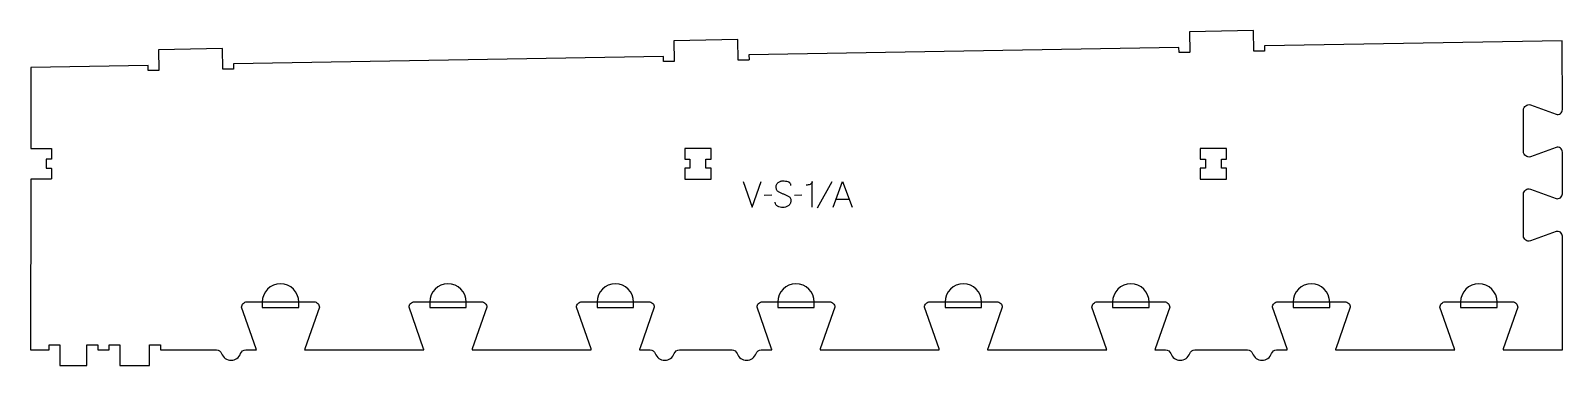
# Model space of a CAD drawing. Extents: x 0 to 1783, y 0 to 390.
import ezdxf

# ---------------------------------------------------------------- set-up
doc = ezdxf.new("R2010")
doc.units = 0
for name, color, linetype in [('1_ANYTOOL_1MMDEEP_LABELS_S', 2, 'CONTINUOUS'), ('3_ANYTOOL_CUTTHROUGH_INSID', 4, 'CONTINUOUS'), ('4_ANYTOOL_CUTTHROUGH_OUTSI', 5, 'CONTINUOUS'), ('5_ANYTOOL_HALF_MILL_9MM_IN', 3, 'CONTINUOUS')]:
    doc.layers.add(name, color=color, linetype=linetype)

msp = doc.modelspace()

# ---------------------------------------------------------------- linework, layer by layer
at = {"layer": '1_ANYTOOL_1MMDEEP_LABELS_S'}
for p, q in [((862.694868, 197.990412), (853.909154, 197.904698)), ((897.752011, 197.990412), (888.966296, 197.904698)), ((932.594868, 213.63327), (915.409154, 182.861841)), ((937.780582, 193.661841), (952.694868, 193.661841))]:
    msp.add_line(p, q, dxfattribs=at)
for points in [[(829.566296, 214.104698), (839.937725, 184.104698), (850.480582, 214.104698)], [(934.309154, 184.104698), (945.194868, 214.104698), (956.252011, 184.104698)]]:
    msp.add_lwpolyline(points, dxfattribs=at)
for points in [[(884.937725, 209.518984, 0.071867), (884.744611, 210.855591, 0.100684), (884.118082, 212.036841, 0.047558), (883.643529, 212.513291, 0.038563), (883.093529, 212.90202, 0.037928), (882.396341, 213.249488, 0.026634), (881.659154, 213.504698, 0.028461), (878.63582, 214.190681, 0.041577), (875.552011, 214.447555, 0.036938), (874.049651, 214.336416, 0.041531), (872.584154, 213.992198, 0.041583), (871.206777, 213.41499, 0.038125), (869.937725, 212.626127, 0.057611), (868.867572, 211.634223, 0.065808), (868.073439, 210.413627, 0.06469), (867.595943, 208.954072, 0.046778), (867.452011, 207.418984, 0.052235), (867.614367, 205.869142, 0.075448), (868.159154, 204.418984, 0.076671), (869.075245, 203.245931, 0.061023), (870.280582, 202.361841, 0.021951), (873.309436, 200.834495, 0.018213), (876.452011, 199.554698, -0.02405), (879.553495, 198.249236, -0.02981), (882.494868, 196.618984, -0.068439), (883.63617, 195.653053, -0.079282), (884.444868, 194.401127, -0.076308), (884.869867, 192.822445, -0.047772), (884.894868, 191.176127, -0.046243), (884.601633, 189.495167, -0.06359), (883.952011, 187.924341, -0.064671), (882.979187, 186.640152, -0.057073), (881.723439, 185.626127, -0.067522), (878.755131, 184.263216, -0.070793), (875.530582, 183.761841, -0.064027), (872.391567, 184.124356, -0.070447), (869.466296, 185.304698, -0.054374), (868.307879, 186.154331, -0.074742), (867.409154, 187.265412, -0.075199), (866.886146, 188.571791, -0.057737), (866.723439, 189.976127)], [(909.880582, 184.104698), (909.880582, 214.147555, -0.057478), (909.616559, 213.054588, -0.075801), (909.077011, 212.074341, -0.075474), (908.261558, 211.290467, -0.055107), (907.266296, 210.740412, -0.039607), (905.124056, 210.040901, -0.05918), (902.894868, 209.776127)]]:
    msp.add_lwpolyline(points, format="xyb", dxfattribs=at)
at = {"layer": '3_ANYTOOL_CUTTHROUGH_INSID'}
for points in [[(785.999995, 229.456456), (785.999995, 239.956456), (791.999995, 239.956456), (791.999995, 252.456456), (761.499995, 252.456456), (761.499995, 239.956456), (767.499995, 239.956456), (767.499995, 229.456456), (761.499995, 229.456456), (761.499995, 216.956456), (791.999995, 216.956456), (791.999995, 229.456456)], [(1385.999995, 229.456456), (1385.999995, 239.956456), (1391.999995, 239.956456), (1391.999995, 252.456456), (1361.499995, 252.456456), (1361.499995, 239.956456), (1367.499995, 239.956456), (1367.499995, 229.456456), (1361.499995, 229.456456), (1361.499995, 216.956456), (1391.999995, 216.956456), (1391.999995, 229.456456)]]:
    msp.add_lwpolyline(points, close=True, dxfattribs=at)
at = {"layer": '4_ANYTOOL_CUTTHROUGH_OUTSI'}
msp.add_lwpolyline([(0.33055, 346.840587), (0.165088, 252.456456), (23.865073, 252.456456, -0.414214), (24.115073, 252.206456), (24.115073, 240.206456, -0.414214), (23.865073, 239.956456), (18.115073, 239.956456), (18.115073, 229.456456), (23.865073, 229.456456, -0.414214), (24.115073, 229.206456), (24.115073, 217.206456, -0.414214), (23.865073, 216.956456), (0.114928, 216.956456), (0, 18.575878), (0, 18.000039), (21.500853, 18.003357), (21.5, 23.766015, -0.414257), (21.75, 24.016052), (33.75, 24.016052, -0.414214), (34, 23.766052), (34, 0), (65.588, 0), (65.588, 23.766052, -0.414214), (65.838, 24.016052), (77.838, 24.016052, -0.414259), (78.088, 23.766013), (78.087112, 18.013745), (91.500888, 18.014191), (91.5, 23.766013, -0.414259), (91.75, 24.016052), (103.75, 24.016052, -0.414214), (104, 23.766052), (104, 0), (138.5, 0), (138.5, 23.766052, -0.414214), (138.75, 24.016052), (150.75, 24.016052, -0.414259), (151, 23.766013), (150.999114, 18.023241), (203.750028, 18.009573), (216.403642, 18.009573, -0.317837), (222.296199, 13.842906, 0.707107), (244.452211, 13.842906, -0.317837), (250.344862, 18.009572), (262.744466, 18.000193, 0.061402), (262.509564, 19.39487), (245.614031, 67.667412, -0.084368), (245.599995, 67.75, -0.414214), (251.849995, 74), (329.849995, 74, -0.414214), (336.099995, 67.75, -0.084368), (336.08596, 67.667412), (319.186847, 19.383805, 0.0608), (318.955516, 18), (457.644474, 18, 0.06141), (457.409564, 19.39487), (440.514031, 67.667412, -0.084368), (440.499995, 67.75, -0.414214), (446.749995, 74), (524.749995, 74, -0.414214), (530.999995, 67.75, -0.084368), (530.98596, 67.667412), (514.086847, 19.383805, 0.0608), (513.855516, 18), (652.544474, 18, 0.06141), (652.309564, 19.39487), (635.414031, 67.667412, -0.084368), (635.399995, 67.75, -0.414214), (641.649995, 74), (719.649995, 74, -0.414214), (725.899995, 67.75, -0.084368), (725.88596, 67.667412), (708.986847, 19.383805, 0.060791), (708.755525, 18.000193), (721.153548, 18.009572, -0.317837), (727.046199, 13.842906, 0.707107), (749.202211, 13.842906, -0.317837), (755.094862, 18.009572), (767.749662, 18), (803.749962, 18.009573), (816.403642, 18.009573, -0.317837), (822.296199, 13.842906, 0.707107), (844.452211, 13.842906, -0.317837), (850.344862, 18.009573), (862.74418, 18.000193, 0.061503), (862.509564, 19.39487), (845.614031, 67.667412, -0.084368), (845.599995, 67.75, -0.414214), (851.849995, 74), (929.849995, 74, -0.414214), (936.099995, 67.75, -0.084368), (936.08596, 67.667412), (919.186847, 19.383805, 0.0608), (918.955516, 18), (1057.644474, 18, 0.06141), (1057.409564, 19.39487), (1040.514031, 67.667412, -0.084368), (1040.499995, 67.75, -0.414214), (1046.749995, 74), (1124.749995, 74, -0.414214), (1130.999995, 67.75, -0.084368), (1130.98596, 67.667412), (1114.086847, 19.383805, 0.0608), (1113.855516, 18), (1252.544474, 18, 0.06141), (1252.309564, 19.39487), (1235.414031, 67.667412, -0.084368), (1235.399995, 67.75, -0.414214), (1241.649995, 74), (1319.649995, 74, -0.414214), (1325.899995, 67.75, -0.084368), (1325.88596, 67.667412), (1308.986847, 19.383805, 0.060791), (1308.755525, 18.000193), (1321.153548, 18.009573, -0.317837), (1327.046199, 13.842906, 0.707107), (1349.202211, 13.842906, -0.317837), (1355.094862, 18.009573), (1367.749695, 18), (1403.749901, 18), (1416.403548, 18.009573, -0.317837), (1422.296199, 13.842906, 0.707107), (1444.452211, 13.842906, -0.317837), (1450.344862, 18.009573), (1462.74418, 18.000193, 0.061503), (1462.509564, 19.39487), (1445.614031, 67.667412, -0.084368), (1445.599995, 67.75, -0.414214), (1451.849995, 74), (1529.849995, 74, -0.414214), (1536.099995, 67.75, -0.084368), (1536.08596, 67.667412), (1519.186847, 19.383805, 0.0608), (1518.955516, 18), (1657.644474, 18, 0.06141), (1657.409564, 19.39487), (1640.514031, 67.667412, -0.084368), (1640.499995, 67.75, -0.414214), (1646.749995, 74), (1724.749995, 74, -0.414214), (1730.999995, 67.75, -0.084368), (1730.98596, 67.667412), (1714.086847, 19.383805, 0.0608), (1713.855516, 18), (1782.949995, 18), (1782.949995, 150.295387, 0.237079), (1780.632346, 154.908571, 0.237104), (1775.547829, 155.80266), (1745.786628, 144.808061, -0.015604), (1745.771832, 144.803114, -0.237079), (1740.245092, 145.775198, -0.237079), (1737.725908, 150.78953), (1737.726364, 199.295615, -0.237079), (1740.245548, 204.309944, -0.237077), (1745.772142, 205.282028, -0.015611), (1745.786943, 205.277079), (1775.562617, 194.277097, 0.236337), (1780.632346, 195.176118, 0.237079), (1782.949995, 199.789303), (1782.949995, 248.295303, 0.237079), (1780.632346, 252.908487, 0.237104), (1775.547829, 253.802575), (1745.786628, 242.807977, -0.015604), (1745.771832, 242.80303, -0.237079), (1740.245092, 243.775113, -0.237079), (1737.725908, 248.789445), (1737.726364, 297.29553, -0.237079), (1740.245548, 302.30986, -0.237077), (1745.772142, 303.281944, -0.015611), (1745.786943, 303.276995), (1775.562617, 292.277012, 0.236337), (1780.632346, 293.176034, 0.237079), (1782.949996, 297.788711), (1782.625045, 377.9553), (1436.125041, 371.906139), (1436.225377, 366.156909, -0.414214), (1435.979778, 365.902584), (1423.981605, 365.69319, -0.414214), (1423.727281, 365.938789), (1423.312855, 389.685138), (1348.824202, 388.384934), (1349.238629, 364.638463, -0.414214), (1348.99303, 364.384139), (1336.994857, 364.174744, -0.414214), (1336.740533, 364.420344), (1336.640198, 370.169467), (836.125041, 361.431524), (836.225377, 355.682294, -0.414214), (835.979778, 355.42797), (823.981605, 355.218576, -0.414214), (823.727281, 355.464175), (823.312855, 379.210524), (748.824202, 377.91032), (749.238629, 354.163849, -0.414214), (748.99303, 353.909524), (736.994857, 353.70013, -0.414214), (736.740533, 353.945729), (736.640198, 359.694853), (236.125041, 350.95691), (236.225377, 345.20768, -0.414214), (235.979778, 344.953356), (223.981605, 344.743961, -0.414214), (223.727281, 344.989561), (223.312855, 368.73591), (148.824202, 367.435706), (149.238629, 343.689234, -0.414214), (148.99303, 343.43491), (136.994857, 343.225516, -0.414214), (136.740533, 343.471115), (136.640198, 349.220238)], format="xyb", close=True, dxfattribs=at)
at = {"layer": '5_ANYTOOL_HALF_MILL_9MM_IN'}
for points in [[(312.099995, 73.75, 1), (269.599995, 73.75), (269.599995, 67.5), (312.099995, 67.5)], [(506.999995, 73.75, 1), (464.499995, 73.75), (464.499995, 67.5), (506.999995, 67.5)], [(701.899995, 73.75, 1), (659.399995, 73.75), (659.399995, 67.5), (701.899995, 67.5)], [(912.099995, 73.75, 1), (869.599995, 73.75), (869.599995, 67.5), (912.099995, 67.5)], [(1106.999995, 73.75, 1), (1064.499995, 73.75), (1064.499995, 67.5), (1106.999995, 67.5)], [(1301.899995, 73.75, 1), (1259.399995, 73.75), (1259.399995, 67.5), (1301.899995, 67.5)], [(1512.099995, 73.75, 1), (1469.599995, 73.75), (1469.599995, 67.5), (1512.099995, 67.5)], [(1706.999995, 73.75, 1), (1664.499995, 73.75), (1664.499995, 67.5), (1706.999995, 67.5)]]:
    msp.add_lwpolyline(points, format="xyb", close=True, dxfattribs=at)

doc.saveas('drawing.dxf')
